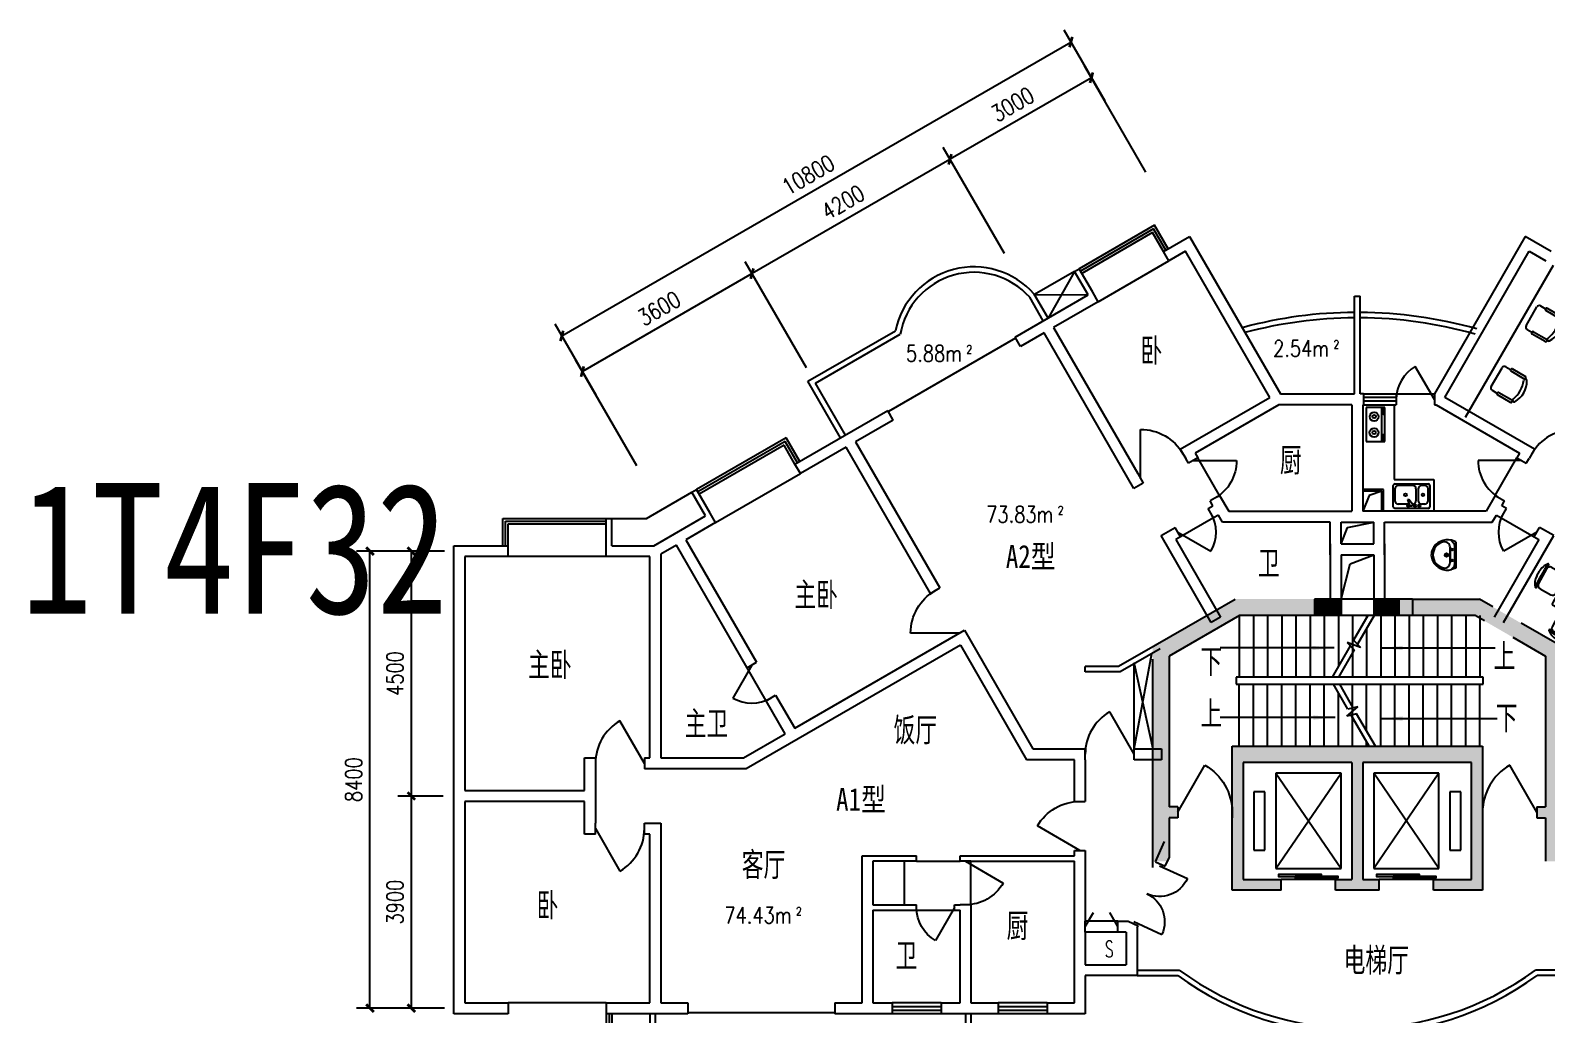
# Model space of a CAD drawing. Header units: millimetres. Extents: x 1363 to 57604, y 556 to 33802.
# Drawn here: x 1363 to 29207, y 15732 to 33802 of the extents above; entities that cross this region are included whole.
import ezdxf
from ezdxf.enums import TextEntityAlignment as Align

# ---------------------------------------------------------------- set-up
doc = ezdxf.new("R2010")
doc.units = ezdxf.units.MM
for name, color, linetype in [('GROUND', 2, 'Continuous'), ('PUB_DIM', 3, 'Continuous'), ('PUB_TEXT', 7, 'Continuous'), ('PUB_WINDW', 7, 'Continuous'), ('STAIR', 2, 'Continuous'), ('W', 3, 'Continuous'), ('WALL', 255, 'Continuous'), ('WINDOW', 2, 'Continuous'), ('WINDOW_TEXT', 7, 'Continuous'), ('家具', 151, 'Continuous')]:
    doc.layers.add(name, color=color, linetype=linetype)
doc.styles.add('-宋体', font='SimSun.ttf', dxfattribs={"width": 0.8})
doc.styles.add('_HZTXT', font='txt', dxfattribs={"width": 0.8, "bigfont": 'HZTXT'})
doc.styles.add('_TXT', font='SIMPLEX.shx', dxfattribs={"width": 0.6})
doc.styles.add('DIM_FONT', font='SIMPLEX', dxfattribs={"width": 0.8})
doc.styles.add('SIMPLEX', font='SIMPLEX.SHX')
doc.styles.get("Standard").update_dxf_attribs({"font": 'arial.ttf'})
doc.styles.add('Z2', font='SimSun.ttf', dxfattribs={"width": 0.8})
doc.dimstyles.new('DIMN', dxfattribs={"dimtxt": 300, "dimasz": 1, "dimexe": 250, "dimexo": 300, "dimgap": 0.09, "dimtad": 1, "dimdec": 0, "dimzin": 0, "dimdsep": 46, "dimtxsty": 'DIM_FONT', "dimblk": '_DIMX', "dimcen": 0.09, "dimclrt": 7, "dimadec": 0, "dimazin": 0, "dimtfac": 1, "dimtdec": 0, "dimtix": 1, "dimtmove": 2, "dimatfit": 3, "dimldrblk": '_DIMX', "dimfxl": 1, "dimtolj": 1, "dimtzin": 0, "dimarcsym": 0})

# ---------------------------------------------------------------- blocks, each defined once
blk = doc.blocks.new('_E2ENZ')
at = {"layer": '家具'}
for p, q in [((156, 270), (-156, -270)), ((204, 242), (-107, -298)), ((141, 229), (108, 173)), ((108, 173), (123, 164)), ((121, 146), (112, 151)), ((123, 164), (155, 220)), ((155, 220), (141, 229)), ((141, -441), (452, 98)), ((452, 98), (156, 270)), ((168, 225), (158, 230)), ((-156, -270), (141, -441)), ((-96, -181), (-128, -237)), ((-128, -237), (-114, -245)), ((-115, -264), (-124, -259)), ((-114, -245), (-82, -189)), ((-82, -189), (-96, -181)), ((-68, -185), (-78, -179))]:
    blk.add_line(p, q, dxfattribs=at)
for points in [[(113, 170, 0.008736), (112, 167, 0.076276), (110, 154, 0.259034), (112, 151, 0.259034)], [(112, 151, 0.259034), (116, 151, 0.076276), (126, 159, 0.036515), (135, 169, 0.026615), (146, 185, 0.026615), (154, 202, 0.036515), (159, 215, 0.076276), (160, 227, 0.259034), (158, 230, 0.259034), (154, 231, 0.056762), (147, 225, 0.036515)], [(121, 146, 0.259034), (125, 146, 0.076276), (135, 153, 0.036515), (144, 164, 0.026615), (155, 180, 0.026615), (163, 196, 0.036515), (168, 209, 0.076276), (169, 222, 0.259034), (167, 225, 0.078462), (166, 226, 0.056762)], [(-124, -240, 0.008736), (-125, -243, 0.076276), (-126, -255, 0.259034), (-124, -259, 0.259034)], [(-124, -259, 0.259034), (-120, -259, 0.076276), (-110, -251, 0.036515), (-101, -241, 0.026615), (-91, -225, 0.026615), (-82, -208, 0.036515), (-78, -195, 0.076276), (-76, -183, 0.259034), (-78, -179, 0.259034), (-82, -179, 0.056762), (-90, -184, 0.036515)], [(-115, -264, 0.259034), (-111, -264, 0.076276), (-101, -256, 0.036515), (-92, -246, 0.026615), (-82, -230, 0.026615), (-73, -213, 0.036515), (-69, -200, 0.076276), (-67, -188, 0.259034), (-69, -184, 0.078462), (-70, -184, 0.056762)]]:
    blk.add_lwpolyline(points, format="xyb", dxfattribs=at)
for centre, radius in [((244, 28), 82.5), ((244, 28), 31.6), ((97, -225), 82.5), ((97, -225), 31.6)]:
    blk.add_circle(centre, radius, dxfattribs=at)
at = {"style": 'DIM_FONT', "width": 0.8, "flags": 9}
for tag in ['XSIZE', 'YSIZE']:
    blk.add_attdef(tag, (0, 0), '', height=0.5, dxfattribs=at)
blk = doc.blocks.new('_DBLK')
blk.add_line((-0.5, 0), (0, -0.866))
blk.add_arc((-0.5, 0), 1, 300, 0)
at = {"style": 'SIMPLEX', "flags": 9}
blk.add_attdef('A', text='', height=1, dxfattribs=at).set_placement((0, 1.5), align=Align.MIDDLE)
blk = doc.blocks.new('_DIMX')
at = {"const_width": 50}
blk.add_lwpolyline([(-70, -70), (70, 70)], dxfattribs=at)
blk = doc.blocks.new('*D34')
at = {"color": 0, "linetype": 'ByBlock', "transparency": 16777216}
for p, q in [((-109883, 7816), (-112999, 6017)), ((-108881, 6083), (-110007, 8033)), ((-111999, 4283), (-113125, 6233))]:
    blk.add_line(p, q, dxfattribs=at)
at = {"layer": 'DEFPOINTS', "color": 0, "linetype": 'ByBlock', "transparency": 16777216}
for p in [(-113000, 6016), (-108731, 5823), (-111849, 4023)]:
    blk.add_point(p, dxfattribs=at)
at = {"color": 0, "linetype": 'ByBlock', "transparency": 16777216}
for p, rotation in [((-109882, 7816), 30.00000000000006), ((-113000, 6016), 210.0000000000001)]:
    blk.add_blockref('_DIMX', p, dxfattribs=dict(at, rotation=rotation))
at = {"color": 7, "linetype": 'ByBlock', "transparency": 16777216, "insert": (-111591, 7176), "char_height": 300, "attachment_point": 5, "rotation": 30, "style": 'DIM_FONT'}
blk.add_mtext('\\A1;3600', dxfattribs=at)
blk = doc.blocks.new('*D48')
at = {"color": 0, "linetype": 'ByBlock', "transparency": 16777216}
for p, q in [((-116693, 2717), (-118312, 2717)), ((-118062, -5682), (-118062, 2716)), ((-116693, -5683), (-118312, -5683))]:
    blk.add_line(p, q, dxfattribs=at)
at = {"layer": 'DEFPOINTS', "color": 0, "linetype": 'ByBlock', "transparency": 16777216}
for p in [(-118062, 2717), (-116393, 2717), (-116393, -5683)]:
    blk.add_point(p, dxfattribs=at)
at = {"color": 0, "linetype": 'ByBlock', "transparency": 16777216}
for p, rotation in [((-118062, 2717), 90), ((-118062, -5683), 270)]:
    blk.add_blockref('_DIMX', p, dxfattribs=dict(at, rotation=rotation))
at = {"color": 7, "linetype": 'ByBlock', "transparency": 16777216, "insert": (-118362, -1483), "char_height": 300, "attachment_point": 5, "rotation": 90, "style": 'DIM_FONT'}
blk.add_mtext('\\A1;8400', dxfattribs=at)
blk = doc.blocks.new('*D47')
at = {"color": 0, "linetype": 'ByBlock', "transparency": 16777216}
for p, q in [((-115561, 2717), (-116393, 2717)), ((-116143, -1782), (-116143, 2716)), ((-115561, -1783), (-116393, -1783))]:
    blk.add_line(p, q, dxfattribs=at)
at = {"layer": 'DEFPOINTS', "color": 0, "linetype": 'ByBlock', "transparency": 16777216}
for p in [(-116143, 2717), (-115261, 2717), (-115261, -1783)]:
    blk.add_point(p, dxfattribs=at)
at = {"color": 0, "linetype": 'ByBlock', "transparency": 16777216}
for p, rotation in [((-116143, 2717), 90), ((-116143, -1783), 270)]:
    blk.add_blockref('_DIMX', p, dxfattribs=dict(at, rotation=rotation))
at = {"color": 7, "linetype": 'ByBlock', "transparency": 16777216, "insert": (-116443, 467), "char_height": 300, "attachment_point": 5, "rotation": 90, "style": 'DIM_FONT'}
blk.add_mtext('\\A1;4500', dxfattribs=at)
blk = doc.blocks.new('*D46')
at = {"color": 0, "linetype": 'ByBlock', "transparency": 16777216}
for p, q in [((-115561, -1783), (-116393, -1783)), ((-116143, -5682), (-116143, -1784)), ((-115561, -5683), (-116393, -5683))]:
    blk.add_line(p, q, dxfattribs=at)
at = {"layer": 'DEFPOINTS', "color": 0, "linetype": 'ByBlock', "transparency": 16777216}
for p in [(-116143, -1783), (-115261, -1783), (-115261, -5683)]:
    blk.add_point(p, dxfattribs=at)
at = {"color": 0, "linetype": 'ByBlock', "transparency": 16777216}
for p, rotation in [((-116143, -1783), 90), ((-116143, -5683), 270)]:
    blk.add_blockref('_DIMX', p, dxfattribs=dict(at, rotation=rotation))
at = {"color": 7, "linetype": 'ByBlock', "transparency": 16777216, "insert": (-116443, -3733), "char_height": 300, "attachment_point": 5, "rotation": 90, "style": 'DIM_FONT'}
blk.add_mtext('\\A1;3900', dxfattribs=at)
blk = doc.blocks.new('M_A12RWT')
blk.add_line((-0.5, 0.029), (0.5, 0.029))
blk = doc.blocks.new('_WBLK')
for p, q in [((-0.5, 0.5), (0.5, 0.5)), ((0.5, 0.167), (-0.5, 0.167)), ((0.5, -0.167), (-0.5, -0.167)), ((-0.5, -0.5), (0.5, -0.5))]:
    blk.add_line(p, q)
at = {"style": 'SIMPLEX', "flags": 9}
blk.add_attdef('A', text='', height=1, dxfattribs=at).set_placement((0, 1.5), align=Align.MIDDLE)
blk = doc.blocks.new('M_A5KDS')
for p, q in [((-0.5, 0), (-0.25, -0.433)), ((0.5, 0), (0.25, -0.433))]:
    blk.add_line(p, q)
blk = doc.blocks.new('_DBLK1')
for p, q in [((-0.47, 0), (-0.47, -0.47)), ((0.47, 0), (0.47, -0.47))]:
    blk.add_line(p, q)
for centre, start, end in [((-0.47, 0), 270, 0), ((0.47, 0), 180, 270)]:
    blk.add_arc(centre, 0.47, start, end)
at = {"layer": 'WINDOW_TEXT', "style": 'SIMPLEX', "flags": 9}
blk.add_attdef('A', text='', height=1, dxfattribs=at).set_placement((0, 1.5), align=Align.MIDDLE)
blk = doc.blocks.new('_LIFTD')
for points in [[(-0.548, -0.602), (-0.548, -0.774), (0.241, -0.774), (0.241, -0.602), (-0.548, -0.602)], [(-0.241, -0.784), (-0.241, -0.955), (0.548, -0.955), (0.548, -0.784), (-0.241, -0.784)]]:
    blk.add_lwpolyline(points)
blk = doc.blocks.new('_C1MDD')
for p, q in [((196, 1136), (656, 1136)), ((376, 1236), (475, 1236)), ((201, 1068), (201, 843)), ((651, 1068), (651, 843)), ((0, 720), (0, -720)), ((770, 750), (30, 750)), ((268, 776), (583, 776)), ((800, -720), (800, 720)), ((-503, 265), (-503, 365)), ((-403, 85), (-403, 545)), ((-335, 540), (-110, 540)), ((-43, 157), (-43, 472)), ((858, 472), (858, 157)), ((1151, 540), (926, 540)), ((1218, 545), (1218, 85)), ((1318, 365), (1318, 265)), ((-335, 90), (-110, 90)), ((1151, 90), (926, 90)), ((-503, -365), (-503, -265)), ((-403, -545), (-403, -85)), ((-335, -90), (-110, -90)), ((-43, -473), (-43, -158)), ((858, -158), (858, -473)), ((1151, -90), (926, -90)), ((1218, -85), (1218, -545)), ((1318, -265), (1318, -365)), ((-335, -540), (-110, -540)), ((1151, -540), (926, -540)), ((30, -750), (770, -750)), ((583, -784), (268, -784)), ((201, -1076), (201, -851)), ((651, -1076), (651, -851)), ((656, -1144), (196, -1144)), ((475, -1244), (376, -1244))]:
    blk.add_line(p, q)
for centre, radius, start, end in [((187, 1152), 10, 130.7265, 202.67), ((196, 1156), 20, 202.67, 270), ((386, 920), 316, 91.7651, 130.7265), ((426, -1542), 2713, 84.8023, 95.1977), ((268, 1068), 67.5, 90, 180), ((466, 920), 316, 49.2735, 88.2349), ((583, 1068), 67.5, 0, 90), ((656, 1156), 20, 270, 337.33), ((665, 1152), 10, 337.33, 49.2735), ((268, 843), 67.5, 180, 270), ((583, 843), 67.5, 270, 0), ((-188, 355), 316, 139.2735, 178.2349), ((2275, 315), 2713, 174.8023, 185.1977), ((-419, 554), 10, 67.33, 139.2735), ((-423, 545), 20, 0, 67.33), ((30, 720), 30, 90, 180), ((770, 720), 30, 0, 90), ((1238, 545), 20, 112.67, 180), ((1234, 554), 10, 40.7265, 112.67), ((-1460, 315), 2713, 354.8023, 5.1977), ((1003, 355), 316, 1.7651, 40.7265), ((-335, 472), 67.5, 90, 180), ((-110, 472), 67.5, 0, 90), ((926, 472), 67.5, 90, 180), ((1151, 472), 67.5, 0, 90), ((-188, 275), 316, 181.7651, 220.7265), ((-419, 76), 10, 220.7265, 292.67), ((-423, 85), 20, 292.67, 0), ((-335, 157), 67.5, 180, 270), ((-110, 157), 67.5, 270, 0), ((926, 157), 67.5, 180, 270), ((1151, 157), 67.5, 270, 0), ((1238, 85), 20, 180, 247.33), ((1234, 76), 10, 247.33, 319.2735), ((1003, 275), 316, 319.2735, 358.2349), ((-188, -275), 316, 139.2735, 178.2349), ((2275, -315), 2713, 174.8023, 185.1977), ((-419, -76), 10, 67.33, 139.2735), ((-423, -85), 20, 0, 67.33), ((-335, -158), 67.5, 90, 180), ((-110, -158), 67.5, 0, 90), ((926, -158), 67.5, 90, 180), ((1151, -158), 67.5, 0, 90), ((1238, -85), 20, 112.67, 180), ((1234, -76), 10, 40.7265, 112.67), ((-1460, -315), 2713, 354.8023, 5.1977), ((1003, -275), 316, 1.7651, 40.7265), ((-188, -355), 316, 181.7651, 220.7265), ((-423, -545), 20, 292.67, 0), ((-335, -473), 67.5, 180, 270), ((-110, -473), 67.5, 270, 0), ((926, -473), 67.5, 180, 270), ((1151, -473), 67.5, 270, 0), ((1238, -545), 20, 180, 247.33), ((1003, -355), 316, 319.2735, 358.2349), ((-419, -554), 10, 220.7265, 292.67), ((30, -720), 30, 180, 270), ((268, -851), 67.5, 90, 180), ((583, -851), 67.5, 0, 90), ((770, -720), 30, 270, 0), ((1234, -554), 10, 247.33, 319.2735), ((268, -1076), 67.5, 180, 270), ((583, -1076), 67.5, 270, 0), ((196, -1164), 20, 90, 157.33), ((187, -1160), 10, 157.33, 229.2735), ((426, 1534), 2713, 264.8023, 275.1977), ((386, -929), 316, 229.2735, 268.2349), ((466, -929), 316, 271.7651, 310.7265), ((656, -1164), 20, 22.67, 90), ((665, -1160), 10, 310.7265, 22.67)]:
    blk.add_arc(centre, radius, start, end)
at = {"style": 'DIM_FONT', "width": 0.8, "flags": 9}
for tag in ['XSIZE', 'YSIZE']:
    blk.add_attdef(tag, (0, 0), '', height=0.5, dxfattribs=at)
blk = doc.blocks.new('_ARROW')
blk.add_solid([(0, 0), (-1, 0.1), (-1, -0.1)])
blk = doc.blocks.new('M_E6')
for p, q in [((240, 0), (-240, 0)), ((-237, 0), (239, 0)), ((240, 0), (270, -79)), ((-213, -36), (-271, -91)), ((-240, 0), (-270, -79)), ((-179, -23), (181, -23)), ((141, -105), (-141, -105)), ((-141, -105), (141, -105)), ((217, -37), (274, -95))]:
    blk.add_line(p, q)
for centre, radius in [((-99, -65), 16.3), ((2, -172), 31.6), ((2, -172), 23), ((101, -65), 16.3)]:
    blk.add_circle(centre, radius)
for centre, radius, start, end in [((28, -152), 307, 166.1751, 244.7296), ((-141, -205), 100, 90, 190.5602), ((0, -179), 243, 190.5602, 349.4398), ((-179, -73), 50, 90, 133.181), ((-28, -152), 307, 297.0639, 13.8249), ((141, -205), 100, 349.4398, 90), ((181, -73), 50, 44.5607, 90), ((0, -201), 250, 245.8071, 296.4628), ((28, -152), 307, 266.589, 266.5936)]:
    blk.add_arc(centre, radius, start, end)
at = {"width": 0.8, "flags": 9}
for tag in ['XSIZE', 'YSIZE']:
    blk.add_attdef(tag, (0, 0), '', height=0.5, dxfattribs=at)
blk = doc.blocks.new('M_E29JIV')
at = {"color": 0, "linetype": 'ByBlock'}
for p, q in [((0, -307), (0, 307)), ((31, 338), (419, 338)), ((358, 307), (143, 307)), ((450, 307), (450, -307)), ((48, 2), (57, -12)), ((59, 31), (163, 70)), ((82, 245), (82, 40)), ((173, 53), (87, -18)), ((163, 70), (173, 53)), ((419, -20), (419, 245)), ((82, -184), (82, -245)), ((143, -82), (358, -82)), ((358, -123), (143, -123)), ((419, -245), (419, -184)), ((419, -338), (31, -338)), ((143, -307), (358, -307))]:
    blk.add_line(p, q, dxfattribs=at)
for centre, radius in [((51, 61), 20.5), ((251, 112), 25.6), ((51, -61), 20.5), ((51, -143), 20.5), ((251, -210), 25.6)]:
    blk.add_circle(centre, radius, dxfattribs=at)
for centre, radius, start, end in [((31, 307), 30.7, 90, 180), ((143, 245), 61.4, 90, 180), ((358, 245), 61.4, 0, 90), ((419, 307), 30.7, 0, 90), ((66, 12), 20.5, 110.5377, 210), ((74, -2), 20.5, 210, 309.4623), ((143, -20), 61.4, 180, 270), ((143, -184), 61.4, 90, 180), ((143, -245), 61.4, 180, 270), ((358, -20), 61.4, 270, 0), ((358, -184), 61.4, 0, 90), ((358, -245), 61.4, 270, 0), ((31, -307), 30.7, 180, 270), ((419, -307), 30.7, 270, 0)]:
    blk.add_arc(centre, radius, start, end, dxfattribs=at)
at = {"style": 'DIM_FONT', "width": 0.8, "flags": 9}
for tag in ['XSIZE', 'YSIZE']:
    blk.add_attdef(tag, (0, 0), '', height=0.5, dxfattribs=at)
blk = doc.blocks.new('*D32')
at = {"color": 0, "linetype": 'ByBlock', "transparency": 16777216}
for p, q in [((-103396, 10982), (-104149, 12287)), ((-113377, 6671), (-104025, 12070)), ((-112749, 5582), (-113503, 6887))]:
    blk.add_line(p, q, dxfattribs=at)
at = {"layer": 'DEFPOINTS', "color": 0, "linetype": 'ByBlock', "transparency": 16777216}
for p in [(-104024, 12071), (-103246, 10722), (-112599, 5322)]:
    blk.add_point(p, dxfattribs=at)
at = {"color": 0, "linetype": 'ByBlock', "transparency": 16777216}
for p, rotation in [((-104024, 12071), 29.99999999999995), ((-113378, 6671), 210)]:
    blk.add_blockref('_DIMX', p, dxfattribs=dict(at, rotation=rotation))
at = {"color": 7, "linetype": 'ByBlock', "transparency": 16777216, "insert": (-108851, 9630), "char_height": 300, "attachment_point": 5, "rotation": 30, "style": 'DIM_FONT'}
blk.add_mtext('\\A1;10800', dxfattribs=at)
blk = doc.blocks.new('*D35')
at = {"color": 0, "linetype": 'ByBlock', "transparency": 16777216}
for p, q in [((-105244, 8183), (-106370, 10133)), ((-106246, 9916), (-109881, 7817)), ((-108881, 6083), (-110007, 8033))]:
    blk.add_line(p, q, dxfattribs=at)
at = {"layer": 'DEFPOINTS', "color": 0, "linetype": 'ByBlock', "transparency": 16777216}
for p in [(-109882, 7816), (-105094, 7923), (-108731, 5823)]:
    blk.add_point(p, dxfattribs=at)
at = {"color": 0, "linetype": 'ByBlock', "transparency": 16777216}
for p, rotation in [((-106245, 9916), 30.00000000000014), ((-109882, 7816), 210.0000000000001)]:
    blk.add_blockref('_DIMX', p, dxfattribs=dict(at, rotation=rotation))
at = {"color": 7, "linetype": 'ByBlock', "transparency": 16777216, "insert": (-108213, 9126), "char_height": 300, "attachment_point": 5, "rotation": 30, "style": 'DIM_FONT'}
blk.add_mtext('\\A1;4200', dxfattribs=at)
blk = doc.blocks.new('*D33')
at = {"color": 0, "linetype": 'ByBlock', "transparency": 16777216}
for p, q in [((-102646, 9683), (-103772, 11633)), ((-103648, 11416), (-106244, 9917)), ((-105244, 8183), (-106370, 10133))]:
    blk.add_line(p, q, dxfattribs=at)
at = {"layer": 'DEFPOINTS', "color": 0, "linetype": 'ByBlock', "transparency": 16777216}
for p in [(-106245, 9916), (-102496, 9423), (-105094, 7923)]:
    blk.add_point(p, dxfattribs=at)
at = {"color": 0, "linetype": 'ByBlock', "transparency": 16777216}
for p, rotation in [((-103647, 11416), 30.00000000000014), ((-106245, 9916), 210.0000000000001)]:
    blk.add_blockref('_DIMX', p, dxfattribs=dict(at, rotation=rotation))
at = {"color": 7, "linetype": 'ByBlock', "transparency": 16777216, "insert": (-105096, 10926), "char_height": 300, "attachment_point": 5, "rotation": 30, "style": 'DIM_FONT'}
blk.add_mtext('\\A1;3000', dxfattribs=at)
blk = doc.blocks.new('M_C32CXI')
for p, q in [((-188, 275), (87, 275)), ((87, 225), (-188, 225)), ((212, 250), (112, 250)), ((262, 200), (262, -200)), ((-188, -225), (87, -225)), ((87, -275), (-188, -275)), ((212, -250), (112, -250))]:
    blk.add_line(p, q)
for centre, radius, start, end in [((111, 0), 426, 148.1092, 211.8908), ((-227, 210), 28.1, 338.7607, 148.1092), ((314, 0), 552, 158.7607, 201.2393), ((-188, 250), 25, 90, 270), ((87, 250), 25, 270, 90), ((212, 200), 50, 0, 90), ((-227, -210), 28.1, 211.8908, 21.2393), ((-188, -250), 25, 90, 270), ((87, -250), 25, 270, 90), ((212, -200), 50, 270, 0)]:
    blk.add_arc(centre, radius, start, end)
at = {"width": 0.8, "flags": 9}
for tag in ['XSIZE', 'YSIZE']:
    blk.add_attdef(tag, (0, 0), '', height=0.5, dxfattribs=at)
blk = doc.blocks.new('1T4F32深院')
at = {"layer": 'W'}
for points in [[(18453.3, -13816.3), (18453.3, -13516.3), (16995.4, -13516.3), (16100, -14033.3), (15527.7, -14363.7), (15480.5, -14363.7), (15480.5, -17333.3), (15480.5, -18333.3), (15780.5, -18333.3), (15780.5, -17533.3), (15939.7, -17533.3), (15939.7, -17333.3), (15780.5, -17333.3), (15780.5, -16516.3), (15780.5, -14564.2), (17070.5, -13819.4), (17070.5, -13816.3), (17375.8, -13816.3)], [(20025.4, -13516.3), (21483.3, -13516.3), (22378.8, -14033.3), (22951, -14363.7), (22998.2, -14363.7), (22998.2, -17333.3), (22998.2, -18333.3), (22698.2, -18333.3), (22698.2, -17533.3), (22539, -17533.3), (22539, -17333.3), (22698.2, -17333.3), (22698.2, -16516.3), (22698.2, -14564.2), (21408.2, -13819.4), (21408.2, -13816.3), (21102.9, -13816.3), (20025.4, -13816.3)], [(17330.5, -16216.3), (16939.7, -16216.3), (16939.7, -18866.3), (17839.6, -18866.3), (17839.6, -18666.3), (17139.7, -18666.3), (17139.7, -16516.3), (19139.3, -16516.3), (19139.3, -18666.3), (18839.4, -18666.3), (18839.4, -18866.3), (19639.4, -18866.3), (19639.4, -18666.3), (19339.3, -18666.3), (19339.3, -16516.3), (21339.7, -16516.3), (21339.7, -18666.3), (20639.6, -18666.3), (20639.6, -18866.3), (21539.7, -18866.3), (21539.7, -16216.3)]]:
    blk.add_hatch(color=256, dxfattribs=at).paths.add_polyline_path(points)
at = {"layer": 'GROUND'}
for p, q in [((19954.4, -9746.1), (20654.4, -9746.1)), ((16708.5, -11612.1), (16308.5, -10919.3)), ((21771, -11612.1), (22171, -10919.3)), ((7447.9, -12109), (9006.8, -11209)), ((16598.7, -12022), (15992.5, -12372)), ((21880.8, -12022), (22487, -12372)), ((5439.7, -12733.3), (3639.7, -12733.3)), ((8377.6, -15382.7), (8027.6, -14776.5)), ((12139.7, -19133.3), (12139.7, -18333.3)), ((11139.7, -19233.3), (11839.7, -19233.3)), ((14839.7, -19433.3), (14239.7, -19433.3)), ((14839.7, -19633.3), (14239.7, -19633.3)), ((5439.7, -20933.3), (3639.7, -20933.3))]:
    blk.add_line(p, q, dxfattribs=at)
at = {"layer": 'PUB_DIM'}
for points in [[(18811.2, -14413.5), (16716.9, -14413.5)], [(19670.5, -14413.5), (21771.3, -14413.5)], [(18831.3, -15691.3), (16716.9, -15691.3)], [(19670.5, -15711.4), (21811.5, -15711.4)]]:
    blk.add_lwpolyline(points, dxfattribs=at)
at = {"layer": 'STAIR'}
for p, q in [((17070.5, -13816.3), (17070.5, -14951.3)), ((17330.5, -13816.3), (17330.5, -14951.3)), ((19430.3, -13816.3), (17330.5, -13816.3)), ((17590.5, -13816.3), (17590.5, -14951.3)), ((17850.5, -13816.3), (17850.5, -14951.3)), ((18110.5, -13816.3), (18110.5, -14951.3)), ((18370.5, -13816.3), (18370.5, -14951.3)), ((18630.5, -13816.3), (18630.5, -14951.3)), ((18890.5, -13816.3), (18890.5, -14751.3)), ((19150.5, -13816.3), (19150.5, -14951.3)), ((19430.3, -13816.3), (19169.1, -14268.9)), ((19545.8, -13816.3), (19241.8, -14342.9)), ((19410.5, -13816.3), (19410.5, -13850.7)), ((21230.5, -13816.3), (19545.8, -13816.3)), ((19670.5, -13816.3), (19670.5, -14951.3)), ((19930.5, -13816.3), (19930.5, -14951.3)), ((20190.5, -13816.3), (20190.5, -14951.3)), ((20450.5, -13816.3), (20450.5, -14951.3)), ((20710.5, -13816.3), (20710.5, -14951.3)), ((20970.5, -13816.3), (20970.5, -14951.3)), ((21230.5, -13816.3), (21230.5, -14951.3)), ((21490.5, -13816.3), (21490.5, -14951.3)), ((19410.5, -14050.7), (19410.5, -14951.3)), ((19107.9, -14374.7), (18775, -14951.3)), ((19180.7, -14448.8), (18890.5, -14951.3)), ((19299.9, -14402.2), (19049.8, -14315.5)), ((19049.8, -14315.5), (19180.7, -14448.8)), ((19169.1, -14268.9), (19299.9, -14402.2)), ((17070.5, -16216.3), (17070.5, -15081.3)), ((17330.5, -16216.3), (17330.5, -15081.3)), ((17590.5, -16216.3), (17590.5, -15081.3)), ((17850.5, -16216.3), (17850.5, -15081.3)), ((18110.5, -16216.3), (18110.5, -15081.3)), ((18370.5, -16216.3), (18370.5, -15081.3)), ((18630.5, -16216.3), (18630.5, -15081.3)), ((19065.2, -15540.5), (18800.1, -15081.3)), ((18890.5, -16216.3), (18890.5, -15237.9)), ((19165.7, -15514.6), (18915.6, -15081.3)), ((19150.5, -16216.3), (19150.5, -15081.3)), ((19410.5, -15938.6), (19410.5, -15081.3)), ((19670.5, -16216.3), (19670.5, -15081.3)), ((19930.5, -16216.3), (19930.5, -15081.3)), ((20190.5, -16216.3), (20190.5, -15081.3)), ((20450.5, -16216.3), (20450.5, -15081.3)), ((20710.5, -16216.3), (20710.5, -15081.3)), ((20970.5, -16216.3), (20970.5, -15081.3)), ((21230.5, -16216.3), (21230.5, -15081.3)), ((21490.5, -16216.3), (21490.5, -15081.3)), ((19045.9, -15667.1), (19246.1, -15493.8)), ((19246.1, -15493.8), (19065.2, -15540.5)), ((19226.8, -15620.4), (19045.9, -15667.1)), ((19455.4, -16216.3), (19126.3, -15646.4)), ((19570.9, -16216.3), (19226.8, -15620.4)), ((19410.5, -16216.3), (19410.5, -16138.6)), ((17330.5, -16216.3), (19455.4, -16216.3)), ((19570.9, -16216.3), (21230.5, -16216.3)), ((17739.6, -16716.3), (17739.6, -18466.3)), ((17739.6, -16716.3), (18939.4, -18466.3)), ((17739.6, -18466.3), (18939.4, -16716.3)), ((18939.4, -16716.3), (17739.6, -16716.3)), ((18939.4, -18466.3), (18939.4, -16716.3)), ((19539.4, -16716.3), (19539.4, -18466.3)), ((20739.6, -18466.3), (19539.4, -16716.3)), ((20739.6, -16716.3), (19539.4, -18466.3)), ((20739.6, -16716.3), (19539.4, -16716.3)), ((20739.6, -18466.3), (20739.6, -16716.3)), ((17339.7, -17053.8), (17339.7, -18128.8)), ((17539.7, -17053.8), (17339.7, -17053.8)), ((17539.7, -18128.8), (17539.7, -17053.8)), ((20939.7, -17053.8), (20939.7, -18128.8)), ((21139.7, -17053.8), (20939.7, -17053.8)), ((21139.7, -18128.8), (21139.7, -17053.8)), ((17339.7, -18128.8), (17539.7, -18128.8)), ((20939.7, -18128.8), (21139.7, -18128.8)), ((17739.6, -18466.3), (18939.4, -18466.3)), ((19539.4, -18466.3), (20739.6, -18466.3)), ((18839.4, -18666.3), (17839.6, -18666.3)), ((20639.6, -18666.3), (19639.4, -18666.3))]:
    blk.add_line(p, q, dxfattribs=at)
at = {"layer": 'W'}
for p, q in [((14042, -7493.6), (13305.9, -7918.6)), ((14042, -7493.6), (13555.9, -8351.6)), ((13469.3, -8401.6), (13219.5, -7969)), ((13555.9, -8351.6), (13301, -7910.2)), ((13305.9, -7918.6), (14292, -7926.6)), ((9145.3, -9512.4), (10751.2, -8585.3)), ((9281.9, -9549), (10840.8, -8649)), ((9745.3, -10551.6), (9145.3, -9512.4)), ((9831.9, -10501.6), (9281.9, -9549)), ((6179, -12033.3), (7011.3, -11552.8)), ((5539.7, -12033.3), (6179, -12033.3)), ((18939.7, -12501), (19061.4, -12200.7)), ((19061.4, -12200.7), (19539.7, -12101)), ((19106.4, -12864.2), (19539.7, -12701)), ((18939.7, -13516.3), (19106.4, -12864.2)), ((20253.3, -13516.3), (18453.3, -13516.3)), ((20253.3, -13816.3), (18453.3, -13816.3)), ((15564.7, -14342.4), (14852.2, -14753.7)), ((15614.7, -14429), (14879, -14853.7)), ((14239.7, -14853.7), (14239.7, -14753.7)), ((14852.2, -14753.7), (14239.7, -14753.7)), ((14879, -14853.7), (14239.7, -14853.7)), ((10915.8, -18333.3), (10915.8, -19133.3)), ((11139.7, -18333.3), (11939.7, -18333.3)), ((15193.6, -20333.3), (15968.5, -20333.3)), ((15193.6, -20433.3), (15938.5, -20433.3)), ((23285.9, -20333.3), (22511, -20333.3)), ((23285.9, -20433.3), (22541, -20433.3)), ((6239.7, -21133.3), (6239.7, -21643.1)), ((6339.7, -21133.3), (6339.7, -21632.9)), ((12039.7, -21133.3), (12039.7, -22233.3)), ((12139.7, -21133.3), (12139.7, -22333.3))]:
    blk.add_line(p, q, dxfattribs=at)
at = {"layer": 'W', "const_width": 300}
for points in [[(18453.3, -13666.3), (18939.7, -13666.3)], [(20026.2, -13666.3), (19539.7, -13666.3)]]:
    blk.add_lwpolyline(points, dxfattribs=at)
at = {"layer": 'W'}
for centre, radius, start, end in [((12194.7, -8884.8), 1474.3, 41.38118, 168.27734), ((12194.7, -8884.8), 1374.3, 41.78938, 170.1195), ((19239.7, -16309.8), 8063.7, 90.35527, 105.03317), ((19239.7, -16309.8), 7963.7, 90.35973, 105.03317), ((19239.7, -16309.8), 8063.7, 74.22337, 89.64473), ((19239.7, -16309.8), 7963.7, 74.22337, 89.64027), ((19239.7, -15885.6), 5619.7, 234.02396, 305.97604), ((19239.7, -15877.5), 5527.7, 233.71555, 306.28445)]:
    blk.add_arc(centre, radius, start, end, dxfattribs=at)
at = {"layer": 'WALL'}
for p, q in [((15677.6, -7126.6), (16153.9, -6851.6)), ((16153.9, -6851.6), (17825.1, -9746.1)), ((22325.5, -6851.6), (20654.4, -9746.1)), ((22801.9, -7126.6), (22325.5, -6851.6)), ((15777.6, -7299.8), (15677.6, -7126.6)), ((16080.7, -7124.8), (15777.6, -7299.8)), ((17630.7, -9809.5), (16080.7, -7124.8)), ((20848.7, -9809.5), (22398.7, -7124.8)), ((22398.7, -7124.8), (22701.9, -7299.8)), ((14042, -7493.6), (14128.6, -7443.6)), ((14292, -7926.6), (14042, -7493.6)), ((14378.6, -7876.6), (14128.6, -7443.6)), ((12949.6, -8701.6), (14292, -7926.6)), ((14478.6, -8049.8), (13655.9, -8524.8)), ((14478.6, -8049.8), (14378.6, -7876.6)), ((19189.7, -7946.1), (19289.7, -7946.1)), ((19189.7, -9746.1), (19189.7, -7946.1)), ((19289.7, -9746.1), (19289.7, -7946.1)), ((13482.6, -8624.8), (13049.6, -8874.8)), ((15132.6, -11482.7), (13482.6, -8624.8)), ((13655.9, -8524.8), (15205.9, -11209.5)), ((13049.6, -8874.8), (12949.6, -8701.6)), ((15985.3, -10759.5), (17630.7, -9809.5)), ((17794.1, -9946.1), (16258.5, -10832.7)), ((19139.7, -9946.1), (17794.1, -9946.1)), ((17825.1, -9746.1), (19189.7, -9746.1)), ((19139.7, -9946.1), (19139.7, -11901)), ((19354.4, -9746.1), (19289.7, -9746.1)), ((19339.7, -9946.1), (19339.7, -11901)), ((19339.7, -9946.1), (19354.4, -9946.1)), ((19354.4, -9746.1), (19354.4, -9946.1)), ((19954.4, -9746.1), (19954.4, -9946.1)), ((19954.4, -9746.1), (19954.4, -9946.1)), ((20654.4, -9746.1), (20654.4, -9946.1)), ((20654.4, -9946.1), (20685.3, -9946.1)), ((20685.3, -9946.1), (22221, -10832.7)), ((22494.2, -10759.5), (20848.7, -9809.5)), ((8906.8, -11035.8), (10611.4, -10051.6)), ((10711.4, -10224.8), (10018.5, -10624.8)), ((10711.4, -10224.8), (10611.4, -10051.6)), ((9845.3, -10724.8), (9006.8, -11209)), ((11395.3, -13409.5), (9845.3, -10724.8)), ((10018.5, -10624.8), (11568.5, -13309.5)), ((15985.3, -10759.5), (16085.3, -10932.7)), ((16258.5, -10832.7), (16308.5, -10919.3)), ((22221, -10832.7), (22171, -10919.3)), ((22494.2, -10759.5), (22394.2, -10932.7)), ((9006.8, -11209), (8906.8, -11035.8)), ((16135.3, -11019.3), (16085.3, -10932.7)), ((16308.5, -10919.3), (16135.3, -11019.3)), ((22171, -10919.3), (22344.2, -11019.3)), ((22344.2, -11019.3), (22394.2, -10932.7)), ((15305.9, -11382.7), (15132.6, -11482.7)), ((15205.9, -11209.5), (15305.9, -11382.7)), ((7011.3, -11552.8), (7097.9, -11502.8)), ((7261.3, -11985.8), (7011.3, -11552.8)), ((7347.9, -11935.8), (7097.9, -11502.8)), ((16708.5, -11612.1), (16535.3, -11712.1)), ((16708.5, -11612.1), (16875.3, -11901)), ((21771, -11612.1), (21604.2, -11901)), ((21771, -11612.1), (21944.2, -11712.1)), ((7447.9, -12109), (7347.9, -11935.8)), ((16498.7, -11848.7), (16585.3, -11798.7)), ((16598.7, -12022), (16498.7, -11848.7)), ((16585.3, -11798.7), (16535.3, -11712.1)), ((16685.3, -11972), (16598.7, -12022)), ((16759.8, -12101), (16685.3, -11972)), ((16875.3, -11901), (19139.7, -11901)), ((21604.2, -11901), (19339.7, -11901)), ((21719.7, -12101), (21794.2, -11972)), ((21794.2, -11972), (21880.8, -12022)), ((21880.8, -12022), (21980.8, -11848.7)), ((21894.2, -11798.7), (21944.2, -11712.1)), ((21980.8, -11848.7), (21894.2, -11798.7)), ((5439.7, -12033.3), (5539.7, -12033.3)), ((5439.7, -12533.3), (5439.7, -12033.3)), ((5539.7, -12533.3), (5539.7, -12033.3)), ((6312.9, -12533.3), (7261.3, -11985.8)), ((7447.9, -12109), (6900.9, -12424.8)), ((15632.6, -12348.7), (15892.5, -12198.7)), ((15992.5, -12372), (15892.5, -12198.7)), ((18739.7, -12101), (16759.8, -12101)), ((18739.7, -12701), (18739.7, -12101)), ((18939.7, -12101), (19539.7, -12101)), ((18939.7, -12501), (18939.7, -12101)), ((19539.7, -12501), (19539.7, -12101)), ((19739.7, -12101), (21719.7, -12101)), ((19739.7, -12701), (19739.7, -12101)), ((22487, -12372), (22587, -12198.7)), ((22846.8, -12348.7), (22587, -12198.7)), ((6727.6, -12524.8), (6439.7, -12691.1)), ((8027.6, -14776.5), (6727.6, -12524.8)), ((6900.9, -12424.8), (8200.9, -14676.5)), ((16553.9, -13944.5), (15632.6, -12348.7)), ((15992.5, -12372), (15905.9, -12422)), ((15905.9, -12422), (16727.1, -13844.5)), ((18739.7, -12501), (18739.7, -13516.3)), ((18939.7, -12501), (19539.7, -12501)), ((19739.7, -12501), (19739.7, -13516.3)), ((22573.6, -12422), (21752.3, -13844.5)), ((21925.5, -13944.5), (22846.8, -12348.7)), ((22487, -12372), (22573.6, -12422)), ((2639.7, -12533.3), (3639.7, -12533.3)), ((2639.7, -21133.3), (2639.7, -12533.3)), ((3639.7, -12733.3), (2839.7, -12733.3)), ((2839.7, -12733.3), (2839.7, -17033.3)), ((3639.7, -12733.3), (3639.7, -12533.3)), ((5439.7, -12733.3), (5439.7, -12533.3)), ((6239.7, -12733.3), (5439.7, -12733.3)), ((5539.7, -12533.3), (6312.9, -12533.3)), ((6239.7, -16433.3), (6239.7, -12733.3)), ((6439.7, -12691.1), (6439.7, -16433.3)), ((18939.7, -12701), (18939.7, -13816.3)), ((18939.7, -12701), (19539.7, -12701)), ((19539.7, -12701), (19539.7, -13816.3)), ((11395.3, -13409.5), (11568.5, -13309.5)), ((16100, -14033.3), (16995.4, -13516.3)), ((18453.3, -13516.3), (18453.3, -13816.3)), ((20253.3, -13516.3), (20253.3, -13816.3)), ((20253.3, -13516.3), (21484, -13516.3)), ((21726.9, -13656.5), (21484, -13516.3)), ((17075.8, -13816.3), (15781.3, -14563.7)), ((16727.1, -13844.5), (16553.9, -13944.5)), ((17375.8, -13816.3), (17075.8, -13816.3)), ((19039.7, -13816.3), (17375.8, -13816.3)), ((21403.6, -13816.3), (20253.3, -13816.3)), ((21576.9, -13916.3), (21403.6, -13816.3)), ((8900.9, -15888.9), (12018.5, -14088.9)), ((12018.5, -14088.9), (13275.7, -16266.3)), ((15527.7, -14363.7), (16100, -14033.3)), ((22951.7, -14363.7), (22246.5, -13956.5)), ((11945.3, -14362.1), (8011.5, -16633.3)), ((11945.3, -14362.1), (13160.2, -16466.3)), ((22096.5, -14216.3), (22699, -14564.2)), ((8027.6, -14776.5), (8200.9, -14676.5)), ((15480.5, -17333.3), (15480.5, -14621.9)), ((15780.5, -14564.2), (15780.5, -16516.3)), ((22699, -14564.2), (22699, -17333.3)), ((21550.5, -14951.3), (17010.5, -14951.3)), ((17010.5, -14951.3), (17010.5, -15081.3)), ((21550.5, -15081.3), (21550.5, -14951.3)), ((8377.6, -15382.7), (8550.9, -15282.7)), ((8550.9, -15282.7), (8900.9, -15888.9)), ((17010.5, -15081.3), (21550.5, -15081.3)), ((8727.6, -15988.9), (8377.6, -15382.7)), ((7957.9, -16433.3), (8727.6, -15988.9)), ((13275.7, -16266.3), (14239.7, -16266.3)), ((14239.7, -16466.3), (14239.7, -16266.3)), ((15139.7, -16466.3), (15139.7, -16266.3)), ((15139.7, -16266.3), (15639.7, -16266.3)), ((15639.7, -16266.3), (15639.7, -16466.3)), ((16939.7, -16216.3), (17330.5, -16216.3)), ((16939.7, -18866.3), (16939.7, -16216.3)), ((17330.5, -16216.3), (21539.7, -16216.3)), ((21539.7, -16216.3), (21539.7, -18866.3)), ((5039.7, -16433.3), (5239.7, -16433.3)), ((5039.7, -17033.3), (5039.7, -16433.3)), ((5239.7, -16433.3), (5239.7, -16633.3)), ((5239.7, -16633.3), (5239.7, -17633.3)), ((6139.7, -16433.3), (6139.7, -16633.3)), ((6139.7, -16433.3), (6239.7, -16433.3)), ((8011.5, -16633.3), (6139.7, -16633.3)), ((6439.7, -16433.3), (7957.9, -16433.3)), ((14039.7, -16466.3), (13160.2, -16466.3)), ((14039.7, -17233.3), (14039.7, -16466.3)), ((14239.7, -16466.3), (14239.7, -17233.3)), ((15639.7, -16466.3), (15139.7, -16466.3)), ((15780.5, -16516.3), (15780.5, -17333.3)), ((19139.3, -16516.3), (17139.7, -16516.3)), ((17139.7, -16516.3), (17139.7, -18666.3)), ((19139.3, -16516.3), (19139.3, -18666.3)), ((19339.3, -16516.3), (19339.3, -18666.3)), ((21339.7, -16516.3), (19339.3, -16516.3)), ((21339.7, -18666.3), (21339.7, -16516.3)), ((2839.7, -17033.3), (5039.7, -17033.3)), ((5039.7, -17233.3), (2839.7, -17233.3)), ((2839.7, -17233.3), (2839.7, -20933.3)), ((5039.7, -17833.3), (5039.7, -17233.3)), ((14039.7, -17233.3), (14239.7, -17233.3)), ((15480.5, -18447.3), (15480.5, -17333.3)), ((15939.7, -17333.3), (15780.5, -17333.3)), ((15780.5, -17533.3), (15780.5, -18272.3)), ((15939.7, -17533.3), (15780.5, -17533.3)), ((15939.7, -17333.3), (15939.7, -17533.3)), ((16939.7, -17333.3), (16939.7, -17533.3)), ((21539.7, -17333.3), (21539.7, -17533.3)), ((22539.7, -17333.3), (22539.7, -17533.3)), ((22539.7, -17333.3), (22699, -17333.3)), ((22539.7, -17533.3), (22699, -17533.3)), ((22699, -17533.3), (22699, -18333.3)), ((5239.7, -17833.3), (5239.7, -17633.3)), ((6139.7, -17833.3), (6139.7, -17633.3)), ((6139.7, -17633.3), (6439.7, -17633.3)), ((6439.7, -17633.3), (6439.7, -20933.3)), ((5239.7, -17833.3), (5039.7, -17833.3)), ((6239.7, -17833.3), (6139.7, -17833.3)), ((6239.7, -20933.3), (6239.7, -17833.3)), ((15528.6, -18342.1), (15697.9, -17972.2)), ((10139.7, -18233.3), (11139.7, -18233.3)), ((10139.7, -20933.3), (10139.7, -18233.3)), ((10339.7, -18333.3), (10339.7, -19133.3)), ((11139.7, -18333.3), (10339.7, -18333.3)), ((11139.7, -18333.3), (11139.7, -18233.3)), ((11939.7, -18233.3), (14039.7, -18233.3)), ((11939.7, -18333.3), (11939.7, -18233.3)), ((12139.7, -18333.3), (11939.7, -18333.3)), ((11939.7, -18333.3), (11939.7, -18333.3)), ((12139.7, -18333.3), (14039.7, -18333.3)), ((12139.7, -18333.3), (12139.7, -18333.3)), ((14039.7, -18133.3), (14239.7, -18133.3)), ((14039.7, -18233.3), (14039.7, -18133.3)), ((14039.7, -20933.3), (14039.7, -18333.3)), ((14239.7, -18133.3), (14239.7, -19433.3)), ((15528.6, -18342.1), (15710.5, -18425.3)), ((15710.5, -18425.3), (15780.5, -18272.3)), ((17839.6, -18866.3), (16939.7, -18866.3)), ((17139.7, -18666.3), (17839.6, -18666.3)), ((17839.6, -18866.3), (17839.6, -18666.3)), ((18839.4, -18666.3), (19139.3, -18666.3)), ((18839.4, -18866.3), (18839.4, -18666.3)), ((19639.4, -18866.3), (18839.4, -18866.3)), ((19339.3, -18666.3), (19639.4, -18666.3)), ((19639.4, -18866.3), (19639.4, -18666.3)), ((20639.6, -18666.3), (21339.7, -18666.3)), ((20639.6, -18866.3), (20639.6, -18666.3)), ((21539.7, -18866.3), (20639.6, -18866.3)), ((10339.7, -19133.3), (11139.7, -19133.3)), ((11139.7, -19233.3), (11139.7, -19133.3)), ((11839.7, -19233.3), (11839.7, -19133.3)), ((11839.7, -19133.3), (11939.7, -19133.3)), ((12139.7, -19133.3), (11939.7, -19133.3)), ((12139.7, -19133.3), (12139.7, -20933.3)), ((10339.7, -19233.3), (10339.7, -20933.3)), ((10339.7, -19233.3), (11139.7, -19233.3)), ((11839.7, -19233.3), (11939.7, -19233.3)), ((11939.7, -20933.3), (11939.7, -19233.3)), ((14239.7, -19633.3), (14239.7, -19433.3)), ((14839.7, -19633.3), (14839.7, -19433.3)), ((14839.7, -19433.3), (15029.4, -19433.3)), ((15029.4, -19433.3), (15211.3, -19516.5)), ((14239.7, -19633.3), (14239.7, -20233.3)), ((14993.6, -19633.3), (14839.7, -19633.3)), ((14993.6, -19633.3), (14993.6, -20233.3)), ((15193.6, -19555.1), (15211.3, -19516.5)), ((15193.6, -19555.1), (15193.6, -20433.3)), ((14239.7, -20233.3), (14993.6, -20233.3)), ((14239.7, -20433.3), (14239.7, -21133.3)), ((15193.6, -20433.3), (14239.7, -20433.3)), ((3639.7, -21133.3), (2639.7, -21133.3)), ((2839.7, -20933.3), (3639.7, -20933.3)), ((3639.7, -20933.3), (3639.7, -21133.3)), ((5439.7, -20933.3), (5439.7, -21133.3)), ((5439.7, -20933.3), (6239.7, -20933.3)), ((6939.7, -21133.3), (5439.7, -21133.3)), ((6439.7, -20933.3), (6939.7, -20933.3)), ((6939.7, -20933.3), (6939.7, -21133.3)), ((9639.7, -20933.3), (9639.7, -21133.3)), ((9639.7, -20933.3), (10139.7, -20933.3)), ((10689.7, -21133.3), (9639.7, -21133.3)), ((10339.7, -20933.3), (10689.7, -20933.3)), ((10689.7, -20933.3), (10689.7, -21133.3)), ((11589.7, -20933.3), (11589.7, -21133.3)), ((11589.7, -20933.3), (11939.7, -20933.3)), ((12639.7, -21133.3), (11589.7, -21133.3)), ((12139.7, -20933.3), (12639.7, -20933.3)), ((12639.7, -20933.3), (12639.7, -21133.3)), ((13539.7, -20933.3), (14039.7, -20933.3)), ((13539.7, -20933.3), (13539.7, -21133.3)), ((14239.7, -21133.3), (13539.7, -21133.3))]:
    blk.add_line(p, q, dxfattribs=at)
at = {"layer": 'WINDOW'}
for p, q in [((15514.2, -6643.6), (14128.6, -7443.6)), ((15764.2, -7076.6), (15514.2, -6643.6)), ((15495.9, -6711.9), (14153.6, -7486.9)), ((15477.6, -6780.2), (14178.6, -7530.2)), ((15677.6, -7126.6), (15477.6, -6780.2)), ((15720.9, -7101.6), (15495.9, -6711.9)), ((14478.6, -8049.8), (15777.6, -7299.8)), ((8743.4, -10552.8), (7097.9, -11502.8)), ((8993.4, -10985.8), (8743.4, -10552.8)), ((8725.1, -10621.1), (7122.9, -11546.1)), ((8706.8, -10689.4), (7147.9, -11589.4)), ((8906.8, -11035.8), (8706.8, -10689.4)), ((8950.1, -11010.8), (8725.1, -10621.1)), ((19719.7, -11501), (19339.7, -11501)), ((19689.7, -11531), (19339.7, -11531)), ((19457.4, -11611.5), (19339.7, -11901)), ((19689.7, -11531), (19457.4, -11611.5)), ((19689.7, -11901), (19689.7, -11531)), ((19719.7, -11901), (19719.7, -11501)), ((3539.7, -12033.3), (5439.7, -12033.3)), ((3539.7, -12533.3), (3539.7, -12033.3)), ((3589.7, -12083.3), (5439.7, -12083.3)), ((3589.7, -12533.3), (3589.7, -12083.3)), ((3639.7, -12133.3), (5439.7, -12133.3)), ((3639.7, -12533.3), (3639.7, -12133.3)), ((5439.7, -21133.3), (5439.7, -21533.3)), ((5489.7, -21133.3), (5489.7, -21583.3)), ((5539.7, -21133.3), (5539.7, -21633.3))]:
    blk.add_line(p, q, dxfattribs=at)
at = {"layer": '家具'}
for p, q in [((21229.4, -10172.1), (22841.3, -7380.3)), ((19917.7, -9946.1), (19917.7, -11315.5)), ((19917.7, -11315.5), (20646.5, -11315.5)), ((20646.5, -11315.5), (20646.5, -11901)), ((15139.7, -16266.3), (15461.7, -14517.3)), ((15139.7, -16266.3), (15139.7, -14687.7)), ((15139.7, -14703.2), (15480.5, -16266.3))]:
    blk.add_line(p, q, dxfattribs=at)
at = {"layer": 'PUB_DIM', "xscale": 400, "yscale": 400, "zscale": 400}
for p in [(18811.2, -14413.5), (18831.3, -15691.3)]:
    blk.add_blockref('_ARROW', p, dxfattribs=at)
at = {"layer": 'PUB_DIM', "xscale": 400, "yscale": 400, "zscale": 400, "rotation": 180}
for p in [(19670.5, -14413.5), (19670.5, -15711.4)]:
    blk.add_blockref('_ARROW', p, dxfattribs=at)
at = {"layer": 'WINDOW'}
for name, p, xscale, yscale, zscale, rotation in [('M_A12RWT', (11830.5, -9463.2), 2700, -2700, 2700, 210), ('_DBLK', (15645.6, -11071.1), 900, -900, 900, 30), ('_DBLK', (22833.9, -11071.1), -900, -900, 900, 330.0000000000001), ('_DBLK', (16421.9, -11315.7), 800, -800, 800, 300.0000000000001), ('_DBLK', (22057.6, -11315.7), -800, -800, 800, 59.99999999999994), ('_DBLK', (16245.6, -12110.3), 700, 700, 700, 30), ('_DBLK', (22233.9, -12110.3), -700, 700, 700, 330.0000000000001), ('_DBLK', (11706.9, -13749.2), -900, 900, 900, 300.0000000000001), ('_DBLK', (8289.3, -15029.6), 700, 700, 700, 300.0000000000001), ('_DBLK', (5689.7, -16533.3), 900, 900, 900, 180), ('_DBLK', (16439.7, -17433.3), -1000, 1000, 1000, 180), ('_DBLK', (22039.7, -17433.3), 1000, 1000, 1000, 180), ('_DBLK', (14139.7, -17683.3), -900, 900, 900, 270), ('_DBLK', (12039.7, -18733.3), 800, -800, 800, 270), ('_DBLK1', (15369.9, -18929.3), 1200, -1200, 1200, 245.415495446), ('_LIFTD', (18339.5, -18766.3), 999.763643686716, 199.9999999999983, 999.763643686716, 180), ('_LIFTD', (20139.5, -18766.3), 1000.236356313304, 199.9999999999977, 1000.236356313304, 180), ('_WBLK', (11139.7, -21033.3), 900, 199.999999999999, 900, 180), ('_WBLK', (13089.7, -21033.3), 900, 200, 900, 180)]:
    blk.add_blockref(name, p, dxfattribs=dict(at, xscale=xscale, yscale=yscale, zscale=zscale, rotation=rotation))
for name, p, xscale, yscale, zscale in [('_DBLK', (20304.4, -9846.1), -700, -700, 700), ('_WBLK', (19654.4, -9846.1), 600, 200.0000000000009, 600), ('_DBLK', (14689.7, -16366.3), -900, -900, 900), ('_DBLK', (5689.7, -17733.3), 900, 900, 900), ('_DBLK', (11489.7, -19183.3), -700, 700, 700), ('M_A5KDS', (14539.7, -19533.3), 600, -600, 600), ('M_A12RWT', (8289.7, -21033.3), 2700, -2700, 2700)]:
    blk.add_blockref(name, p, dxfattribs=dict(at, xscale=xscale, yscale=yscale, zscale=zscale))
at = {"layer": '家具'}
for name, p, rotation in [('M_C32CXI', (22666.4, -8451.5), 149.9999999999999), ('M_C32CXI', (22025.9, -9567.5), 149.9999999999999), ('_E2ENZ', (19744.9, -10308.1), 210.0000000000095), ('M_E29JIV', (20235.8, -11849.4), 89.9999999999996), ('_C1MDD', (23853.6, -13278.8), 240.95), ('M_E6', (21049.2, -12703.7), 269.9999999999978)]:
    blk.add_blockref(name, p, dxfattribs=dict(at, rotation=rotation))
at = {"layer": 'PUB_TEXT', "style": 'DIM_FONT', "width": 0.8}
for s, p in [('5.88m', (11975.3, -9000.9)), ('2.54m', (18720.3, -8910)), ('73.83m', (13654.6, -11957.8)), ('74.43m', (8844.1, -19324.6))]:
    blk.add_text(s, height=300, dxfattribs=at).set_placement(p, align=Align.MIDDLE_RIGHT)
at = {"layer": 'PUB_TEXT'}
for s, height, style, width, p in [(' 2', 150, 'DIM_FONT', 0.8, (11975.3, -9000.9)), ('卧', 500, '_HZTXT', 0.8, (15254.5, -9212.7)), (' 2', 150, 'DIM_FONT', 0.8, (18720.3, -8910)), ('厨', 500, '_HZTXT', 0.8, (17816.2, -11226.8)), (' 2', 150, 'DIM_FONT', 0.8, (13654.6, -11957.8)), ('卫', 500, '_HZTXT', 0.8, (17412, -13120.6)), ('主卧', 500, '_HZTXT', 0.8, (8894.6, -13700.4)), ('主卧', 500, '_HZTXT', 0.8, (4002.6, -14988.2)), ('下', 500, '_HZTXT', 0.8, (16356.1, -14927.3)), ('上', 500, '_HZTXT', 0.8, (21742.7, -14826.7)), ('主卫', 500, '_HZTXT', 0.8, (6879.6, -16068)), ('上', 500, '_HZTXT', 0.8, (16356.1, -15883.1)), ('下', 500, '_HZTXT', 0.8, (21783, -15963.6)), ('饭厅', 500, '_HZTXT', 0.8, (10719, -16184.7)), ('客厅', 500, '_HZTXT', 0.8, (7929.1, -18659.2)), ('卧', 500, '_HZTXT', 0.8, (4160.2, -19405.6)), (' 2', 150, 'DIM_FONT', 0.8, (8844.1, -19324.6)), ('厨', 500, '_HZTXT', 0.8, (12796.2, -19782.2)), ('卫', 500, '_HZTXT', 0.8, (10753.8, -20329.4)), ('S', 300, '_TXT', 0.6, (14603.9, -20097.4)), ('电梯厅', 500, '_HZTXT', 0.8, (18987.4, -20414.4))]:
    blk.add_text(s, height=height, dxfattribs=dict(at, style=style, width=width)).set_placement(p)
at = {"layer": 'PUB_TEXT', "style": 'Z2', "width": 0.8}
for s, p in [('A2型', (12781.4, -12940.8)), ('A1型', (9662.6, -17405.7))]:
    blk.add_text(s, height=420, rotation=360, dxfattribs=at).set_placement(p)
at = {"layer": 'PUB_DIM'}
for p1, p2, distance, picture, middle, set_off in [((5401.7, -10028.2), (14754.8, -4628.2), 1557, '*D32', (9149.7, -5720), (118000.7, -15350.3)), ((15504.8, -5927.4), (12906.8, -7427.4), -2301.6, '*D33', (12905, -4424.3), (118000.7, -15350.3)), ((12906.8, -7427.4), (9269.5, -9527.4), -2301.6, '*D35', (9787.3, -6224.3), (118000.7, -15350.3)), ((9269.5, -9527.4), (6151.8, -11327.4), -2301.6, '*D34', (6409.8, -8174.3), (118000.7, -15350.3)), ((2766.6, -21033.3), (2766.6, -12633.3), 1668.4, '*D48', (798.2, -16833.3), (119159.8, -15350.3)), ((2739.7, -17133.3), (2739.7, -12633.3), 882.2, '*D47', (1557.6, -14883.3), (118000.7, -15350.3)), ((2739.7, -21033.3), (2739.7, -17133.3), 882.2, '*D46', (1557.6, -19083.3), (118000.7, -15350.3))]:
    dim = blk.add_aligned_dim(p1=p1, p2=p2, distance=distance, dimstyle='DIMN', dxfattribs=at)
    dim.commit()
    dim.dimension.update_dxf_attribs({"geometry": picture, "text_midpoint": middle, "insert": set_off})

msp = doc.modelspace()

# ---------------------------------------------------------------- block references
at = {"layer": 'PUB_WINDW'}
msp.add_blockref('1T4F32深院', (6507, 36865), dxfattribs=at)

# ---------------------------------------------------------------- texts
at = {"layer": 'PUB_TEXT', "style": '-宋体', "width": 0.8}
msp.add_text('1T4F32', height=2400, dxfattribs=at).set_placement((1194, 23081))

doc.saveas('drawing.dxf')
